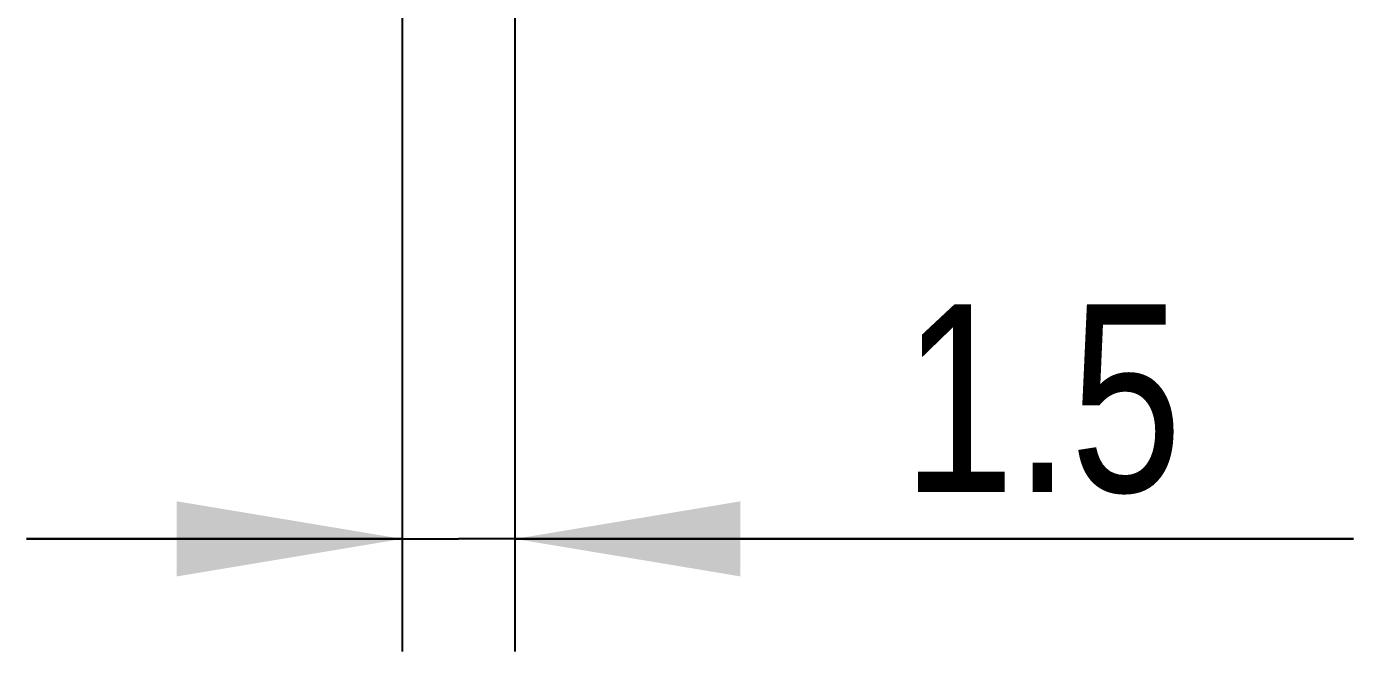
# Model space of a CAD drawing. Header units: millimetres. Extents: x 0 to 841, y 0 to 594.
# Drawn here: x 417.13 to 434.79, y 190.73 to 199.05 of the extents above; entities that cross this region are included whole.
import ezdxf

# ---------------------------------------------------------------- set-up
doc = ezdxf.new("R2010")
doc.units = ezdxf.units.MM
doc.header["$LTSCALE"] = 46.255
doc.layers.get('0').update_dxf_attribs({"linetype": 'CONTINUOUS'})
doc.styles.get("Standard").update_dxf_attribs({"font": 'txt', "width": 0.8})
doc.dimstyles.new('DIMSTYLE_1', dxfattribs={"dimtxt": 2.5, "dimasz": 3, "dimexe": 1.5, "dimexo": 1.2, "dimtad": 1, "dimdsep": 46, "dimtxsty": 'STANDARD', "dimblk": '_FILLED', "dimblk1": '_FILLED', "dimblk2": '_FILLED', "dimcen": 0.09, "dimazin": 2, "dimtp": 0.01, "dimtm": 0.01, "dimtfac": 1, "dimtofl": 0, "dimtmove": 0, "dimatfit": 3, "dimldrblk": '_FILLED', "dimfxl": 1, "dimtolj": 1, "dimarcsym": 0})

# ---------------------------------------------------------------- blocks, each defined once
blk = doc.blocks.new('_FILLED')
at = {"color": 0, "linetype": 'BYBLOCK'}
blk.add_solid([(0, 0), (-1, 0.1667), (-1, -0.1667)], dxfattribs=at)
blk = doc.blocks.new('*D12')
at = {"color": 7, "linetype": 'CONTINUOUS'}
for p, q in [((423.632, 226.767), (423.632, 190.727)), ((422.132, 217.817), (422.132, 190.727)), ((422.132, 192.227), (417.132, 192.227)), ((417.132, 192.227), (422.882, 192.227)), ((434.79, 192.227), (422.882, 192.227)), ((423.632, 192.227), (434.79, 192.227))]:
    blk.add_line(p, q, dxfattribs=at)
at = {"color": 7, "linetype": 'CONTINUOUS', "xscale": 3, "yscale": 3, "zscale": 3}
blk.add_blockref('_FILLED', (422.132, 192.227), dxfattribs=at)
at = {"color": 7, "linetype": 'CONTINUOUS', "xscale": 3, "yscale": 3, "zscale": 3, "rotation": 180}
blk.add_blockref('_FILLED', (423.632, 192.227), dxfattribs=at)
at = {"color": 7, "linetype": 'CONTINUOUS', "insert": (428.79, 195.352), "char_height": 2.5, "width": 6, "attachment_point": 1, "line_spacing_factor": 0.9}
blk.add_mtext('1.5', dxfattribs=at)

msp = doc.modelspace()

# ---------------------------------------------------------------- dimensions: what is measured, and where the dimension line sits
at = {"color": 7, "linetype": 'CONTINUOUS'}
dim = msp.add_linear_dim(base=(423.632, 192.227), p1=(422.132, 219.017), p2=(423.632, 227.967), dimstyle='DIMSTYLE_1', dxfattribs=at)
dim.commit()
dim.dimension.update_dxf_attribs({"geometry": '*D12', "text_midpoint": (432.102, 192.227), "dimtype": 160})

doc.saveas('drawing.dxf')
